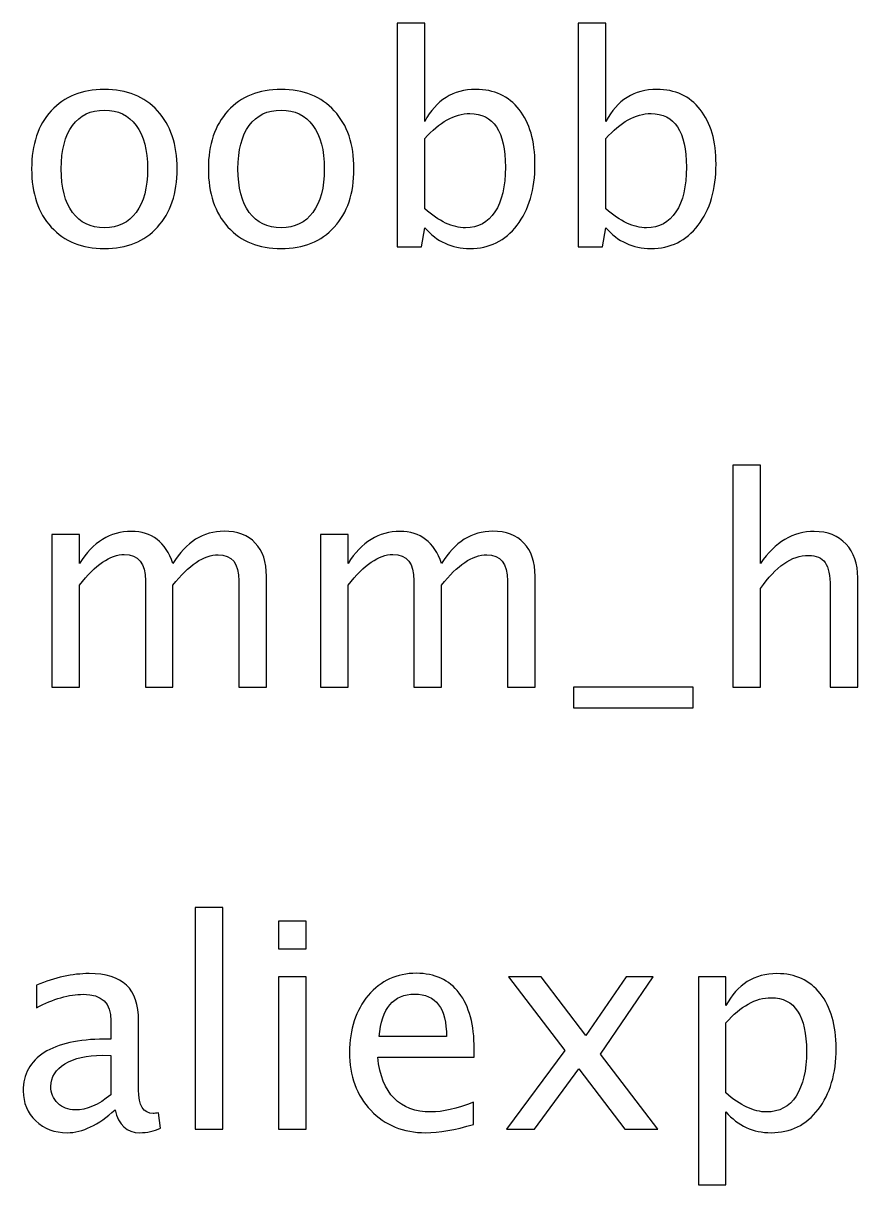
# Model space of a CAD drawing. Header units: centimetres. Extents: x -29.5 to 29.3, y -24.7 to 29.8.
# Drawn here: x 2.23 to 8.37, y 21.26 to 29.8 of the extents above; entities that cross this region are included whole.
import ezdxf

# ---------------------------------------------------------------- set-up
doc = ezdxf.new("R2010")
doc.units = ezdxf.units.CM
doc.header["$MEASUREMENT"] = 0
doc.layers.add('Layer 1', color=7, linetype='Continuous')

msp = doc.modelspace()

# ---------------------------------------------------------------- linework, layer by layer
at = {"layer": 'Layer 1'}
for points, knots in [([(4.98109, 28.15774), (4.98109, 28.15774), (4.98109, 29.80239), (4.98109, 29.80239), (4.98109, 29.80239), (4.98109, 29.80239), (5.18429, 29.80239), (5.18429, 29.80239), (5.18429, 29.80239), (5.18429, 29.80239), (5.18429, 29.08026), (5.18429, 29.08026), (5.18429, 29.08026), (5.26755, 29.23724), (5.39278, 29.31556), (5.55965, 29.31556), (5.55965, 29.31556), (5.69476, 29.31556), (5.80095, 29.26652), (5.87856, 29.1681), (5.87856, 29.1681), (5.95617, 29.06967), (5.99498, 28.93526), (5.99498, 28.76487), (5.99498, 28.76487), (5.99498, 28.57931), (5.95088, 28.42938), (5.86304, 28.31578), (5.86304, 28.31578), (5.77519, 28.20184), (5.65948, 28.14504), (5.51626, 28.14504), (5.51626, 28.14504), (5.38326, 28.14504), (5.27249, 28.19584), (5.18429, 28.29779), (5.18429, 28.29779), (5.18429, 28.29779), (5.1596, 28.15774), (5.1596, 28.15774), (5.1596, 28.15774), (5.1596, 28.15774), (4.98109, 28.15774), (4.98109, 28.15774)], [0, 0, 0, 0, 0.0833333, 0.0833333, 0.0833333, 0.0833333, 0.1666667, 0.1666667, 0.1666667, 0.1666667, 0.25, 0.25, 0.25, 0.25, 0.3333333, 0.3333333, 0.3333333, 0.3333333, 0.4166667, 0.4166667, 0.4166667, 0.4166667, 0.5, 0.5, 0.5, 0.5, 0.5833333, 0.5833333, 0.5833333, 0.5833333, 0.6666667, 0.6666667, 0.6666667, 0.6666667, 0.75, 0.75, 0.75, 0.75, 0.8333333, 0.8333333, 0.8333333, 0.8333333, 1, 1, 1, 1]), ([(6.31318, 28.15774), (6.31318, 28.15774), (6.31318, 29.80239), (6.31318, 29.80239), (6.31318, 29.80239), (6.31318, 29.80239), (6.51638, 29.80239), (6.51638, 29.80239), (6.51638, 29.80239), (6.51638, 29.80239), (6.51638, 29.08026), (6.51638, 29.08026), (6.51638, 29.08026), (6.59964, 29.23724), (6.72487, 29.31556), (6.89174, 29.31556), (6.89174, 29.31556), (7.02685, 29.31556), (7.13304, 29.26652), (7.21065, 29.1681), (7.21065, 29.1681), (7.28826, 29.06967), (7.32707, 28.93526), (7.32707, 28.76487), (7.32707, 28.76487), (7.32707, 28.57931), (7.28297, 28.42938), (7.19513, 28.31578), (7.19513, 28.31578), (7.10728, 28.20184), (6.99157, 28.14504), (6.84835, 28.14504), (6.84835, 28.14504), (6.71535, 28.14504), (6.60458, 28.19584), (6.51638, 28.29779), (6.51638, 28.29779), (6.51638, 28.29779), (6.49169, 28.15774), (6.49169, 28.15774), (6.49169, 28.15774), (6.49169, 28.15774), (6.31318, 28.15774), (6.31318, 28.15774)], [0, 0, 0, 0, 0.0833333, 0.0833333, 0.0833333, 0.0833333, 0.1666667, 0.1666667, 0.1666667, 0.1666667, 0.25, 0.25, 0.25, 0.25, 0.3333333, 0.3333333, 0.3333333, 0.3333333, 0.4166667, 0.4166667, 0.4166667, 0.4166667, 0.5, 0.5, 0.5, 0.5, 0.5833333, 0.5833333, 0.5833333, 0.5833333, 0.6666667, 0.6666667, 0.6666667, 0.6666667, 0.75, 0.75, 0.75, 0.75, 0.8333333, 0.8333333, 0.8333333, 0.8333333, 1, 1, 1, 1]), ([(2.82703, 28.14504), (2.66228, 28.14504), (2.53175, 28.1976), (2.4358, 28.30273), (2.4358, 28.30273), (2.33949, 28.40786), (2.29151, 28.55074), (2.29151, 28.731), (2.29151, 28.731), (2.29151, 28.91092), (2.33949, 29.05344), (2.4358, 29.15822), (2.4358, 29.15822), (2.53175, 29.26299), (2.66228, 29.31556), (2.82703, 29.31556), (2.82703, 29.31556), (2.99178, 29.31556), (3.1223, 29.26299), (3.21826, 29.15822), (3.21826, 29.15822), (3.31457, 29.05344), (3.36255, 28.91092), (3.36255, 28.731), (3.36255, 28.731), (3.36255, 28.55074), (3.31457, 28.40786), (3.21826, 28.30273), (3.21826, 28.30273), (3.1223, 28.1976), (2.99178, 28.14504), (2.82703, 28.14504)], [0, 0, 0, 0, 0.1111111, 0.1111111, 0.1111111, 0.1111111, 0.2222222, 0.2222222, 0.2222222, 0.2222222, 0.3333333, 0.3333333, 0.3333333, 0.3333333, 0.4444444, 0.4444444, 0.4444444, 0.4444444, 0.5555556, 0.5555556, 0.5555556, 0.5555556, 0.6666667, 0.6666667, 0.6666667, 0.6666667, 0.7777778, 0.7777778, 0.7777778, 0.7777778, 1, 1, 1, 1]), ([(4.12737, 28.14504), (3.96262, 28.14504), (3.83209, 28.1976), (3.73614, 28.30273), (3.73614, 28.30273), (3.63983, 28.40786), (3.59185, 28.55074), (3.59185, 28.731), (3.59185, 28.731), (3.59185, 28.91092), (3.63983, 29.05344), (3.73614, 29.15822), (3.73614, 29.15822), (3.83209, 29.26299), (3.96262, 29.31556), (4.12737, 29.31556), (4.12737, 29.31556), (4.29212, 29.31556), (4.42264, 29.26299), (4.5186, 29.15822), (4.5186, 29.15822), (4.61491, 29.05344), (4.66289, 28.91092), (4.66289, 28.731), (4.66289, 28.731), (4.66289, 28.55074), (4.61491, 28.40786), (4.5186, 28.30273), (4.5186, 28.30273), (4.42264, 28.1976), (4.29212, 28.14504), (4.12737, 28.14504)], [0, 0, 0, 0, 0.1111111, 0.1111111, 0.1111111, 0.1111111, 0.2222222, 0.2222222, 0.2222222, 0.2222222, 0.3333333, 0.3333333, 0.3333333, 0.3333333, 0.4444444, 0.4444444, 0.4444444, 0.4444444, 0.5555556, 0.5555556, 0.5555556, 0.5555556, 0.6666667, 0.6666667, 0.6666667, 0.6666667, 0.7777778, 0.7777778, 0.7777778, 0.7777778, 1, 1, 1, 1]), ([(2.82667, 28.29744), (2.92722, 28.29744), (3.00553, 28.33519), (3.06127, 28.41103), (3.06127, 28.41103), (3.11666, 28.48653), (3.14453, 28.59342), (3.14453, 28.731), (3.14453, 28.731), (3.14453, 28.86824), (3.11666, 28.97477), (3.06127, 29.05027), (3.06127, 29.05027), (3.00553, 29.12541), (2.92722, 29.16316), (2.82667, 29.16316), (2.82667, 29.16316), (2.72578, 29.16316), (2.64746, 29.12541), (2.59243, 29.05027), (2.59243, 29.05027), (2.53704, 28.97477), (2.50953, 28.86824), (2.50953, 28.731), (2.50953, 28.731), (2.50953, 28.59342), (2.53704, 28.48653), (2.59243, 28.41103), (2.59243, 28.41103), (2.64746, 28.33519), (2.72578, 28.29744), (2.82667, 28.29744)], [0, 0, 0, 0, 0.1111111, 0.1111111, 0.1111111, 0.1111111, 0.2222222, 0.2222222, 0.2222222, 0.2222222, 0.3333333, 0.3333333, 0.3333333, 0.3333333, 0.4444444, 0.4444444, 0.4444444, 0.4444444, 0.5555556, 0.5555556, 0.5555556, 0.5555556, 0.6666667, 0.6666667, 0.6666667, 0.6666667, 0.7777778, 0.7777778, 0.7777778, 0.7777778, 1, 1, 1, 1]), ([(4.12701, 28.29744), (4.22756, 28.29744), (4.30587, 28.33519), (4.36161, 28.41103), (4.36161, 28.41103), (4.417, 28.48653), (4.44487, 28.59342), (4.44487, 28.731), (4.44487, 28.731), (4.44487, 28.86824), (4.417, 28.97477), (4.36161, 29.05027), (4.36161, 29.05027), (4.30587, 29.12541), (4.22756, 29.16316), (4.12701, 29.16316), (4.12701, 29.16316), (4.02612, 29.16316), (3.9478, 29.12541), (3.89277, 29.05027), (3.89277, 29.05027), (3.83738, 28.97477), (3.80987, 28.86824), (3.80987, 28.731), (3.80987, 28.731), (3.80987, 28.59342), (3.83738, 28.48653), (3.89277, 28.41103), (3.89277, 28.41103), (3.9478, 28.33519), (4.02612, 28.29744), (4.12701, 28.29744)], [0, 0, 0, 0, 0.1111111, 0.1111111, 0.1111111, 0.1111111, 0.2222222, 0.2222222, 0.2222222, 0.2222222, 0.3333333, 0.3333333, 0.3333333, 0.3333333, 0.4444444, 0.4444444, 0.4444444, 0.4444444, 0.5555556, 0.5555556, 0.5555556, 0.5555556, 0.6666667, 0.6666667, 0.6666667, 0.6666667, 0.7777778, 0.7777778, 0.7777778, 0.7777778, 1, 1, 1, 1]), ([(5.18429, 28.43785), (5.28907, 28.34436), (5.3889, 28.29744), (5.4838, 28.29744), (5.4838, 28.29744), (5.57729, 28.29744), (5.64961, 28.3366), (5.70041, 28.41456), (5.70041, 28.41456), (5.75156, 28.49253), (5.77696, 28.60224), (5.77696, 28.74406), (5.77696, 28.74406), (5.77696, 29.00652), (5.69017, 29.13776), (5.51661, 29.13776), (5.51661, 29.13776), (5.40301, 29.13776), (5.29224, 29.07637), (5.18429, 28.95326), (5.18429, 28.95326), (5.18429, 28.95326), (5.18429, 28.43785), (5.18429, 28.43785)], [0, 0, 0, 0, 0.1428571, 0.1428571, 0.1428571, 0.1428571, 0.2857143, 0.2857143, 0.2857143, 0.2857143, 0.4285714, 0.4285714, 0.4285714, 0.4285714, 0.5714286, 0.5714286, 0.5714286, 0.5714286, 0.7142857, 0.7142857, 0.7142857, 0.7142857, 1, 1, 1, 1]), ([(6.51638, 28.43785), (6.62116, 28.34436), (6.72099, 28.29744), (6.81589, 28.29744), (6.81589, 28.29744), (6.90938, 28.29744), (6.9817, 28.3366), (7.0325, 28.41456), (7.0325, 28.41456), (7.08365, 28.49253), (7.10905, 28.60224), (7.10905, 28.74406), (7.10905, 28.74406), (7.10905, 29.00652), (7.02226, 29.13776), (6.8487, 29.13776), (6.8487, 29.13776), (6.7351, 29.13776), (6.62433, 29.07637), (6.51638, 28.95326), (6.51638, 28.95326), (6.51638, 28.95326), (6.51638, 28.43785), (6.51638, 28.43785)], [0, 0, 0, 0, 0.1428571, 0.1428571, 0.1428571, 0.1428571, 0.2857143, 0.2857143, 0.2857143, 0.2857143, 0.4285714, 0.4285714, 0.4285714, 0.4285714, 0.5714286, 0.5714286, 0.5714286, 0.5714286, 0.7142857, 0.7142857, 0.7142857, 0.7142857, 1, 1, 1, 1]), ([(7.45124, 24.91783), (7.45124, 24.91783), (7.45124, 26.54978), (7.45124, 26.54978), (7.45124, 26.54978), (7.45124, 26.54978), (7.65444, 26.54978), (7.65444, 26.54978), (7.65444, 26.54978), (7.65444, 26.54978), (7.65444, 25.82765), (7.65444, 25.82765), (7.65444, 25.82765), (7.76204, 25.98463), (7.89398, 26.06295), (8.04991, 26.06295), (8.04991, 26.06295), (8.14798, 26.06295), (8.22594, 26.03226), (8.28344, 25.97052), (8.28344, 25.97052), (8.34095, 25.90914), (8.36988, 25.82623), (8.36988, 25.72252), (8.36988, 25.72252), (8.36988, 25.72252), (8.36988, 24.91783), (8.36988, 24.91783), (8.36988, 24.91783), (8.36988, 24.91783), (8.16667, 24.91783), (8.16667, 24.91783), (8.16667, 24.91783), (8.16667, 24.91783), (8.16667, 25.6562), (8.16667, 25.6562), (8.16667, 25.6562), (8.16667, 25.73945), (8.15433, 25.79872), (8.12999, 25.834), (8.12999, 25.834), (8.10529, 25.86963), (8.06472, 25.88726), (8.00792, 25.88726), (8.00792, 25.88726), (7.88304, 25.88726), (7.76521, 25.80577), (7.65444, 25.64279), (7.65444, 25.64279), (7.65444, 25.64279), (7.65444, 24.91783), (7.65444, 24.91783), (7.65444, 24.91783), (7.65444, 24.91783), (7.45124, 24.91783), (7.45124, 24.91783)], [0, 0, 0, 0, 0.0666667, 0.0666667, 0.0666667, 0.0666667, 0.1333333, 0.1333333, 0.1333333, 0.1333333, 0.2, 0.2, 0.2, 0.2, 0.2666667, 0.2666667, 0.2666667, 0.2666667, 0.3333333, 0.3333333, 0.3333333, 0.3333333, 0.4, 0.4, 0.4, 0.4, 0.4666667, 0.4666667, 0.4666667, 0.4666667, 0.5333333, 0.5333333, 0.5333333, 0.5333333, 0.6, 0.6, 0.6, 0.6, 0.6666667, 0.6666667, 0.6666667, 0.6666667, 0.7333333, 0.7333333, 0.7333333, 0.7333333, 0.8, 0.8, 0.8, 0.8, 0.8666667, 0.8666667, 0.8666667, 0.8666667, 1, 1, 1, 1]), ([(2.44038, 24.91783), (2.44038, 24.91783), (2.44038, 26.03967), (2.44038, 26.03967), (2.44038, 26.03967), (2.44038, 26.03967), (2.64358, 26.03967), (2.64358, 26.03967), (2.64358, 26.03967), (2.64358, 26.03967), (2.64358, 25.82765), (2.64358, 25.82765), (2.64358, 25.82765), (2.74271, 25.98463), (2.86971, 26.06295), (3.02529, 26.06295), (3.02529, 26.06295), (3.17522, 26.06295), (3.27717, 25.98463), (3.3315, 25.82765), (3.3315, 25.82765), (3.42781, 25.98604), (3.5534, 26.06507), (3.70756, 26.06507), (3.70756, 26.06507), (3.80599, 26.06507), (3.88254, 26.03614), (3.93722, 25.97793), (3.93722, 25.97793), (3.9919, 25.91972), (4.01942, 25.83823), (4.01942, 25.73345), (4.01942, 25.73345), (4.01942, 25.73345), (4.01942, 24.91783), (4.01942, 24.91783), (4.01942, 24.91783), (4.01942, 24.91783), (3.81622, 24.91783), (3.81622, 24.91783), (3.81622, 24.91783), (3.81622, 24.91783), (3.81622, 25.69994), (3.81622, 25.69994), (3.81622, 25.69994), (3.81622, 25.82765), (3.76542, 25.8915), (3.66382, 25.8915), (3.66382, 25.8915), (3.55833, 25.8915), (3.44756, 25.81706), (3.3315, 25.66784), (3.3315, 25.66784), (3.3315, 25.66784), (3.3315, 24.91783), (3.3315, 24.91783), (3.3315, 24.91783), (3.3315, 24.91783), (3.1283, 24.91783), (3.1283, 24.91783), (3.1283, 24.91783), (3.1283, 24.91783), (3.1283, 25.70065), (3.1283, 25.70065), (3.1283, 25.70065), (3.1283, 25.82941), (3.07679, 25.89361), (2.97343, 25.89361), (2.97343, 25.89361), (2.87077, 25.89361), (2.7607, 25.81883), (2.64358, 25.6689), (2.64358, 25.6689), (2.64358, 25.6689), (2.64358, 24.91783), (2.64358, 24.91783), (2.64358, 24.91783), (2.64358, 24.91783), (2.44038, 24.91783), (2.44038, 24.91783)], [0, 0, 0, 0, 0.047619, 0.047619, 0.047619, 0.047619, 0.0952381, 0.0952381, 0.0952381, 0.0952381, 0.1428571, 0.1428571, 0.1428571, 0.1428571, 0.1904762, 0.1904762, 0.1904762, 0.1904762, 0.2380952, 0.2380952, 0.2380952, 0.2380952, 0.2857143, 0.2857143, 0.2857143, 0.2857143, 0.3333333, 0.3333333, 0.3333333, 0.3333333, 0.3809524, 0.3809524, 0.3809524, 0.3809524, 0.4285714, 0.4285714, 0.4285714, 0.4285714, 0.4761905, 0.4761905, 0.4761905, 0.4761905, 0.5238095, 0.5238095, 0.5238095, 0.5238095, 0.5714286, 0.5714286, 0.5714286, 0.5714286, 0.6190476, 0.6190476, 0.6190476, 0.6190476, 0.6666667, 0.6666667, 0.6666667, 0.6666667, 0.7142857, 0.7142857, 0.7142857, 0.7142857, 0.7619048, 0.7619048, 0.7619048, 0.7619048, 0.8095238, 0.8095238, 0.8095238, 0.8095238, 0.8571429, 0.8571429, 0.8571429, 0.8571429, 0.9047619, 0.9047619, 0.9047619, 0.9047619, 1, 1, 1, 1]), ([(4.41664, 24.91783), (4.41664, 24.91783), (4.41664, 26.03967), (4.41664, 26.03967), (4.41664, 26.03967), (4.41664, 26.03967), (4.61984, 26.03967), (4.61984, 26.03967), (4.61984, 26.03967), (4.61984, 26.03967), (4.61984, 25.82765), (4.61984, 25.82765), (4.61984, 25.82765), (4.71897, 25.98463), (4.84597, 26.06295), (5.00155, 26.06295), (5.00155, 26.06295), (5.15148, 26.06295), (5.25343, 25.98463), (5.30776, 25.82765), (5.30776, 25.82765), (5.40407, 25.98604), (5.52966, 26.06507), (5.68382, 26.06507), (5.68382, 26.06507), (5.78225, 26.06507), (5.8588, 26.03614), (5.91348, 25.97793), (5.91348, 25.97793), (5.96816, 25.91972), (5.99568, 25.83823), (5.99568, 25.73345), (5.99568, 25.73345), (5.99568, 25.73345), (5.99568, 24.91783), (5.99568, 24.91783), (5.99568, 24.91783), (5.99568, 24.91783), (5.79248, 24.91783), (5.79248, 24.91783), (5.79248, 24.91783), (5.79248, 24.91783), (5.79248, 25.69994), (5.79248, 25.69994), (5.79248, 25.69994), (5.79248, 25.82765), (5.74168, 25.8915), (5.64008, 25.8915), (5.64008, 25.8915), (5.53459, 25.8915), (5.42382, 25.81706), (5.30776, 25.66784), (5.30776, 25.66784), (5.30776, 25.66784), (5.30776, 24.91783), (5.30776, 24.91783), (5.30776, 24.91783), (5.30776, 24.91783), (5.10456, 24.91783), (5.10456, 24.91783), (5.10456, 24.91783), (5.10456, 24.91783), (5.10456, 25.70065), (5.10456, 25.70065), (5.10456, 25.70065), (5.10456, 25.82941), (5.05305, 25.89361), (4.94969, 25.89361), (4.94969, 25.89361), (4.84703, 25.89361), (4.73696, 25.81883), (4.61984, 25.6689), (4.61984, 25.6689), (4.61984, 25.6689), (4.61984, 24.91783), (4.61984, 24.91783), (4.61984, 24.91783), (4.61984, 24.91783), (4.41664, 24.91783), (4.41664, 24.91783)], [0, 0, 0, 0, 0.047619, 0.047619, 0.047619, 0.047619, 0.0952381, 0.0952381, 0.0952381, 0.0952381, 0.1428571, 0.1428571, 0.1428571, 0.1428571, 0.1904762, 0.1904762, 0.1904762, 0.1904762, 0.2380952, 0.2380952, 0.2380952, 0.2380952, 0.2857143, 0.2857143, 0.2857143, 0.2857143, 0.3333333, 0.3333333, 0.3333333, 0.3333333, 0.3809524, 0.3809524, 0.3809524, 0.3809524, 0.4285714, 0.4285714, 0.4285714, 0.4285714, 0.4761905, 0.4761905, 0.4761905, 0.4761905, 0.5238095, 0.5238095, 0.5238095, 0.5238095, 0.5714286, 0.5714286, 0.5714286, 0.5714286, 0.6190476, 0.6190476, 0.6190476, 0.6190476, 0.6666667, 0.6666667, 0.6666667, 0.6666667, 0.7142857, 0.7142857, 0.7142857, 0.7142857, 0.7619048, 0.7619048, 0.7619048, 0.7619048, 0.8095238, 0.8095238, 0.8095238, 0.8095238, 0.8571429, 0.8571429, 0.8571429, 0.8571429, 0.9047619, 0.9047619, 0.9047619, 0.9047619, 1, 1, 1, 1]), ([(6.2786, 24.76543), (6.2786, 24.76543), (6.2786, 24.91783), (6.2786, 24.91783), (6.2786, 24.91783), (6.2786, 24.91783), (7.15913, 24.91783), (7.15913, 24.91783), (7.15913, 24.91783), (7.15913, 24.91783), (7.15913, 24.76543), (7.15913, 24.76543), (7.15913, 24.76543), (7.15913, 24.76543), (6.2786, 24.76543), (6.2786, 24.76543)], [0, 0, 0, 0, 0.2, 0.2, 0.2, 0.2, 0.4, 0.4, 0.4, 0.4, 0.6, 0.6, 0.6, 0.6, 1, 1, 1, 1]), ([(3.49588, 21.66522), (3.49588, 21.66522), (3.49588, 23.29717), (3.49588, 23.29717), (3.49588, 23.29717), (3.49588, 23.29717), (3.69908, 23.29717), (3.69908, 23.29717), (3.69908, 23.29717), (3.69908, 23.29717), (3.69908, 21.66522), (3.69908, 21.66522), (3.69908, 21.66522), (3.69908, 21.66522), (3.49588, 21.66522), (3.49588, 21.66522)], [0, 0, 0, 0, 0.2, 0.2, 0.2, 0.2, 0.4, 0.4, 0.4, 0.4, 0.6, 0.6, 0.6, 0.6, 1, 1, 1, 1]), ([(4.1076, 22.99237), (4.1076, 22.99237), (4.1076, 23.19557), (4.1076, 23.19557), (4.1076, 23.19557), (4.1076, 23.19557), (4.3108, 23.19557), (4.3108, 23.19557), (4.3108, 23.19557), (4.3108, 23.19557), (4.3108, 22.99237), (4.3108, 22.99237), (4.3108, 22.99237), (4.3108, 22.99237), (4.1076, 22.99237), (4.1076, 22.99237)], [0, 0, 0, 0, 0.2, 0.2, 0.2, 0.2, 0.4, 0.4, 0.4, 0.4, 0.6, 0.6, 0.6, 0.6, 1, 1, 1, 1]), ([(2.90533, 21.8081), (2.78327, 21.69591), (2.6658, 21.63982), (2.55291, 21.63982), (2.55291, 21.63982), (2.46013, 21.63982), (2.38287, 21.66875), (2.32184, 21.72696), (2.32184, 21.72696), (2.26046, 21.78516), (2.22976, 21.85854), (2.22976, 21.94709), (2.22976, 21.94709), (2.22976, 22.0695), (2.28127, 22.1637), (2.38428, 22.22931), (2.38428, 22.22931), (2.48729, 22.29493), (2.63511, 22.32774), (2.82772, 22.32774), (2.82772, 22.32774), (2.82772, 22.32774), (2.87535, 22.32774), (2.87535, 22.32774), (2.87535, 22.32774), (2.87535, 22.32774), (2.87535, 22.46285), (2.87535, 22.46285), (2.87535, 22.46285), (2.87535, 22.59303), (2.80761, 22.65794), (2.67179, 22.65794), (2.67179, 22.65794), (2.56667, 22.65794), (2.45166, 22.62478), (2.32713, 22.55845), (2.32713, 22.55845), (2.32713, 22.55845), (2.32713, 22.72567), (2.32713, 22.72567), (2.32713, 22.72567), (2.46401, 22.78212), (2.59313, 22.81034), (2.71413, 22.81034), (2.71413, 22.81034), (2.83866, 22.81034), (2.93073, 22.78212), (2.98965, 22.72532), (2.98965, 22.72532), (3.04891, 22.66852), (3.07855, 22.58103), (3.07855, 22.46285), (3.07855, 22.46285), (3.07855, 22.46285), (3.07855, 21.95591), (3.07855, 21.95591), (3.07855, 21.95591), (3.07855, 21.83985), (3.11418, 21.78164), (3.18579, 21.78164), (3.18579, 21.78164), (3.19461, 21.78164), (3.20767, 21.78305), (3.22495, 21.78587), (3.22495, 21.78587), (3.22495, 21.78587), (3.23942, 21.67298), (3.23942, 21.67298), (3.23942, 21.67298), (3.1932, 21.65076), (3.1424, 21.63982), (3.08666, 21.63982), (3.08666, 21.63982), (2.99176, 21.63982), (2.93144, 21.69591), (2.90533, 21.8081)], [0, 0, 0, 0, 0.05, 0.05, 0.05, 0.05, 0.1, 0.1, 0.1, 0.1, 0.15, 0.15, 0.15, 0.15, 0.2, 0.2, 0.2, 0.2, 0.25, 0.25, 0.25, 0.25, 0.3, 0.3, 0.3, 0.3, 0.35, 0.35, 0.35, 0.35, 0.4, 0.4, 0.4, 0.4, 0.45, 0.45, 0.45, 0.45, 0.5, 0.5, 0.5, 0.5, 0.55, 0.55, 0.55, 0.55, 0.6, 0.6, 0.6, 0.6, 0.65, 0.65, 0.65, 0.65, 0.7, 0.7, 0.7, 0.7, 0.75, 0.75, 0.75, 0.75, 0.8, 0.8, 0.8, 0.8, 0.85, 0.85, 0.85, 0.85, 0.9, 0.9, 0.9, 0.9, 1, 1, 1, 1]), ([(4.1076, 21.66522), (4.1076, 21.66522), (4.1076, 22.78706), (4.1076, 22.78706), (4.1076, 22.78706), (4.1076, 22.78706), (4.3108, 22.78706), (4.3108, 22.78706), (4.3108, 22.78706), (4.3108, 22.78706), (4.3108, 21.66522), (4.3108, 21.66522), (4.3108, 21.66522), (4.3108, 21.66522), (4.1076, 21.66522), (4.1076, 21.66522)], [0, 0, 0, 0, 0.2, 0.2, 0.2, 0.2, 0.4, 0.4, 0.4, 0.4, 0.6, 0.6, 0.6, 0.6, 1, 1, 1, 1]), ([(5.5427, 21.7012), (5.40618, 21.66028), (5.28941, 21.63982), (5.19204, 21.63982), (5.19204, 21.63982), (5.02588, 21.63982), (4.89077, 21.69485), (4.7867, 21.80457), (4.7867, 21.80457), (4.68263, 21.91428), (4.63042, 22.05645), (4.63042, 22.23143), (4.63042, 22.23143), (4.63042, 22.40112), (4.67628, 22.54046), (4.76836, 22.64947), (4.76836, 22.64947), (4.86043, 22.75813), (4.97826, 22.81246), (5.12184, 22.81246), (5.12184, 22.81246), (5.25766, 22.81246), (5.36279, 22.76412), (5.43687, 22.66746), (5.43687, 22.66746), (5.51095, 22.5708), (5.548, 22.43392), (5.548, 22.25648), (5.548, 22.25648), (5.548, 22.25648), (5.54694, 22.19439), (5.54694, 22.19439), (5.54694, 22.19439), (5.54694, 22.19439), (4.83785, 22.19439), (4.83785, 22.19439), (4.83785, 22.19439), (4.86749, 21.92628), (4.99837, 21.79222), (5.23014, 21.79222), (5.23014, 21.79222), (5.31516, 21.79222), (5.41923, 21.81621), (5.5427, 21.86419), (5.5427, 21.86419), (5.5427, 21.86419), (5.5427, 21.7012), (5.5427, 21.7012)], [0, 0, 0, 0, 0.0769231, 0.0769231, 0.0769231, 0.0769231, 0.1538462, 0.1538462, 0.1538462, 0.1538462, 0.2307692, 0.2307692, 0.2307692, 0.2307692, 0.3076923, 0.3076923, 0.3076923, 0.3076923, 0.3846154, 0.3846154, 0.3846154, 0.3846154, 0.4615385, 0.4615385, 0.4615385, 0.4615385, 0.5384615, 0.5384615, 0.5384615, 0.5384615, 0.6153846, 0.6153846, 0.6153846, 0.6153846, 0.6923077, 0.6923077, 0.6923077, 0.6923077, 0.7692308, 0.7692308, 0.7692308, 0.7692308, 0.8461538, 0.8461538, 0.8461538, 0.8461538, 1, 1, 1, 1]), ([(5.78648, 21.66522), (5.78648, 21.66522), (6.21369, 22.24413), (6.21369, 22.24413), (6.21369, 22.24413), (6.21369, 22.24413), (5.79918, 22.78706), (5.79918, 22.78706), (5.79918, 22.78706), (5.79918, 22.78706), (6.04154, 22.78706), (6.04154, 22.78706), (6.04154, 22.78706), (6.04154, 22.78706), (6.36891, 22.3549), (6.36891, 22.3549), (6.36891, 22.3549), (6.36891, 22.3549), (6.66525, 22.78706), (6.66525, 22.78706), (6.66525, 22.78706), (6.66525, 22.78706), (6.86386, 22.78706), (6.86386, 22.78706), (6.86386, 22.78706), (6.86386, 22.78706), (6.47581, 22.21802), (6.47581, 22.21802), (6.47581, 22.21802), (6.47581, 22.21802), (6.89773, 21.66522), (6.89773, 21.66522), (6.89773, 21.66522), (6.89773, 21.66522), (6.65537, 21.66522), (6.65537, 21.66522), (6.65537, 21.66522), (6.65537, 21.66522), (6.31741, 22.10972), (6.31741, 22.10972), (6.31741, 22.10972), (6.31741, 22.10972), (5.99038, 21.66522), (5.99038, 21.66522), (5.99038, 21.66522), (5.99038, 21.66522), (5.78648, 21.66522), (5.78648, 21.66522)], [0, 0, 0, 0, 0.0769231, 0.0769231, 0.0769231, 0.0769231, 0.1538462, 0.1538462, 0.1538462, 0.1538462, 0.2307692, 0.2307692, 0.2307692, 0.2307692, 0.3076923, 0.3076923, 0.3076923, 0.3076923, 0.3846154, 0.3846154, 0.3846154, 0.3846154, 0.4615385, 0.4615385, 0.4615385, 0.4615385, 0.5384615, 0.5384615, 0.5384615, 0.5384615, 0.6153846, 0.6153846, 0.6153846, 0.6153846, 0.6923077, 0.6923077, 0.6923077, 0.6923077, 0.7692308, 0.7692308, 0.7692308, 0.7692308, 0.8461538, 0.8461538, 0.8461538, 0.8461538, 1, 1, 1, 1]), ([(7.19688, 21.2567), (7.19688, 21.2567), (7.19688, 22.78706), (7.19688, 22.78706), (7.19688, 22.78706), (7.19688, 22.78706), (7.40008, 22.78706), (7.40008, 22.78706), (7.40008, 22.78706), (7.40008, 22.78706), (7.40008, 22.57504), (7.40008, 22.57504), (7.40008, 22.57504), (7.48334, 22.73202), (7.60857, 22.81034), (7.77544, 22.81034), (7.77544, 22.81034), (7.91055, 22.81034), (8.01674, 22.7613), (8.09435, 22.66288), (8.09435, 22.66288), (8.17196, 22.56445), (8.21077, 22.43004), (8.21077, 22.25965), (8.21077, 22.25965), (8.21077, 22.07409), (8.16667, 21.92416), (8.07883, 21.81056), (8.07883, 21.81056), (7.99098, 21.69662), (7.87527, 21.63982), (7.73205, 21.63982), (7.73205, 21.63982), (7.59905, 21.63982), (7.48828, 21.69062), (7.40008, 21.79257), (7.40008, 21.79257), (7.40008, 21.79257), (7.40008, 21.2567), (7.40008, 21.2567), (7.40008, 21.2567), (7.40008, 21.2567), (7.19688, 21.2567), (7.19688, 21.2567)], [0, 0, 0, 0, 0.0833333, 0.0833333, 0.0833333, 0.0833333, 0.1666667, 0.1666667, 0.1666667, 0.1666667, 0.25, 0.25, 0.25, 0.25, 0.3333333, 0.3333333, 0.3333333, 0.3333333, 0.4166667, 0.4166667, 0.4166667, 0.4166667, 0.5, 0.5, 0.5, 0.5, 0.5833333, 0.5833333, 0.5833333, 0.5833333, 0.6666667, 0.6666667, 0.6666667, 0.6666667, 0.75, 0.75, 0.75, 0.75, 0.8333333, 0.8333333, 0.8333333, 0.8333333, 1, 1, 1, 1]), ([(4.84844, 22.34679), (4.84844, 22.34679), (5.34374, 22.34679), (5.34374, 22.34679), (5.34374, 22.34679), (5.34374, 22.55563), (5.26577, 22.66005), (5.1102, 22.66005), (5.1102, 22.66005), (4.95357, 22.66005), (4.86643, 22.55563), (4.84844, 22.34679)], [0, 0, 0, 0, 0.25, 0.25, 0.25, 0.25, 0.5, 0.5, 0.5, 0.5, 1, 1, 1, 1]), ([(7.40008, 21.93263), (7.50486, 21.83914), (7.60469, 21.79222), (7.69959, 21.79222), (7.69959, 21.79222), (7.79308, 21.79222), (7.8654, 21.83138), (7.9162, 21.90934), (7.9162, 21.90934), (7.96735, 21.98731), (7.99275, 22.09702), (7.99275, 22.23884), (7.99275, 22.23884), (7.99275, 22.5013), (7.90596, 22.63254), (7.7324, 22.63254), (7.7324, 22.63254), (7.6188, 22.63254), (7.50803, 22.57115), (7.40008, 22.44804), (7.40008, 22.44804), (7.40008, 22.44804), (7.40008, 21.93263), (7.40008, 21.93263)], [0, 0, 0, 0, 0.1428571, 0.1428571, 0.1428571, 0.1428571, 0.2857143, 0.2857143, 0.2857143, 0.2857143, 0.4285714, 0.4285714, 0.4285714, 0.4285714, 0.5714286, 0.5714286, 0.5714286, 0.5714286, 0.7142857, 0.7142857, 0.7142857, 0.7142857, 1, 1, 1, 1]), ([(2.87535, 21.91887), (2.87535, 21.91887), (2.87535, 22.20709), (2.87535, 22.20709), (2.87535, 22.20709), (2.87535, 22.20709), (2.81008, 22.2092), (2.81008, 22.2092), (2.81008, 22.2092), (2.69719, 22.2092), (2.60618, 22.18839), (2.53668, 22.14676), (2.53668, 22.14676), (2.46754, 22.10478), (2.43296, 22.0494), (2.43296, 21.98025), (2.43296, 21.98025), (2.43296, 21.93192), (2.45025, 21.891), (2.48447, 21.85748), (2.48447, 21.85748), (2.51904, 21.82397), (2.56102, 21.80704), (2.61076, 21.80704), (2.61076, 21.80704), (2.69543, 21.80704), (2.78363, 21.84443), (2.87535, 21.91887)], [0, 0, 0, 0, 0.125, 0.125, 0.125, 0.125, 0.25, 0.25, 0.25, 0.25, 0.375, 0.375, 0.375, 0.375, 0.5, 0.5, 0.5, 0.5, 0.625, 0.625, 0.625, 0.625, 0.75, 0.75, 0.75, 0.75, 1, 1, 1, 1])]:
    msp.add_open_spline(points, degree=3, knots=knots, dxfattribs=at)

doc.saveas('drawing.dxf')
